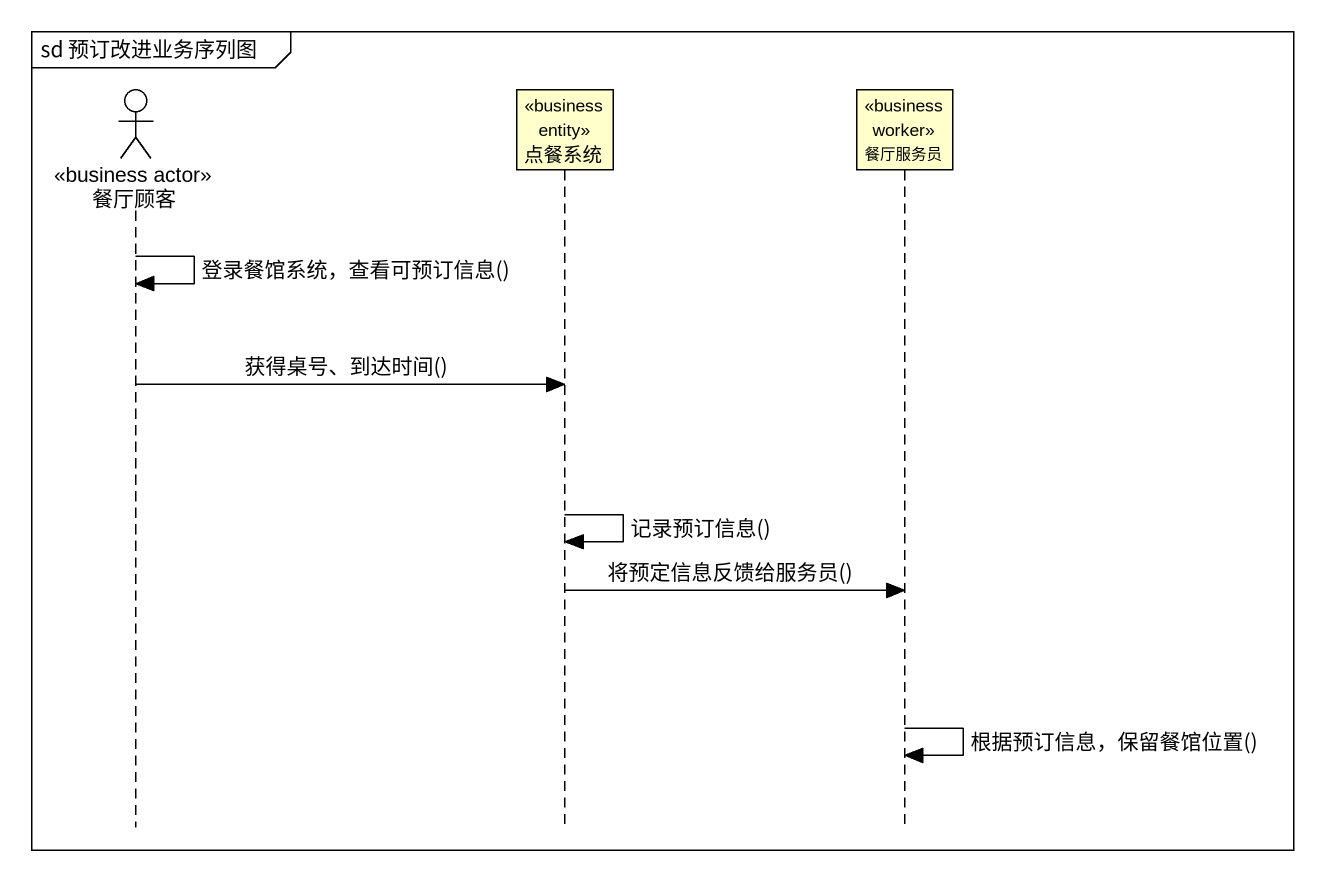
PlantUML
@startuml
mainframe sd 预订改进业务序列图
hide footbox
actor 餐厅顾客 <<business actor>>
participant 点餐系统 <<business entity>>
participant 餐厅服务员 <<business worker>>

餐厅顾客 -> 餐厅顾客 : 登录餐馆系统，查看可预订信息()
餐厅顾客 -> 点餐系统 : 获得桌号、到达时间()
点餐系统 -> 点餐系统 : 记录预订信息()
点餐系统 -> 餐厅服务员 : 将预定信息反馈给服务员()
餐厅服务员 -> 餐厅服务员 : 根据预订信息，保留餐馆位置()
@enduml
